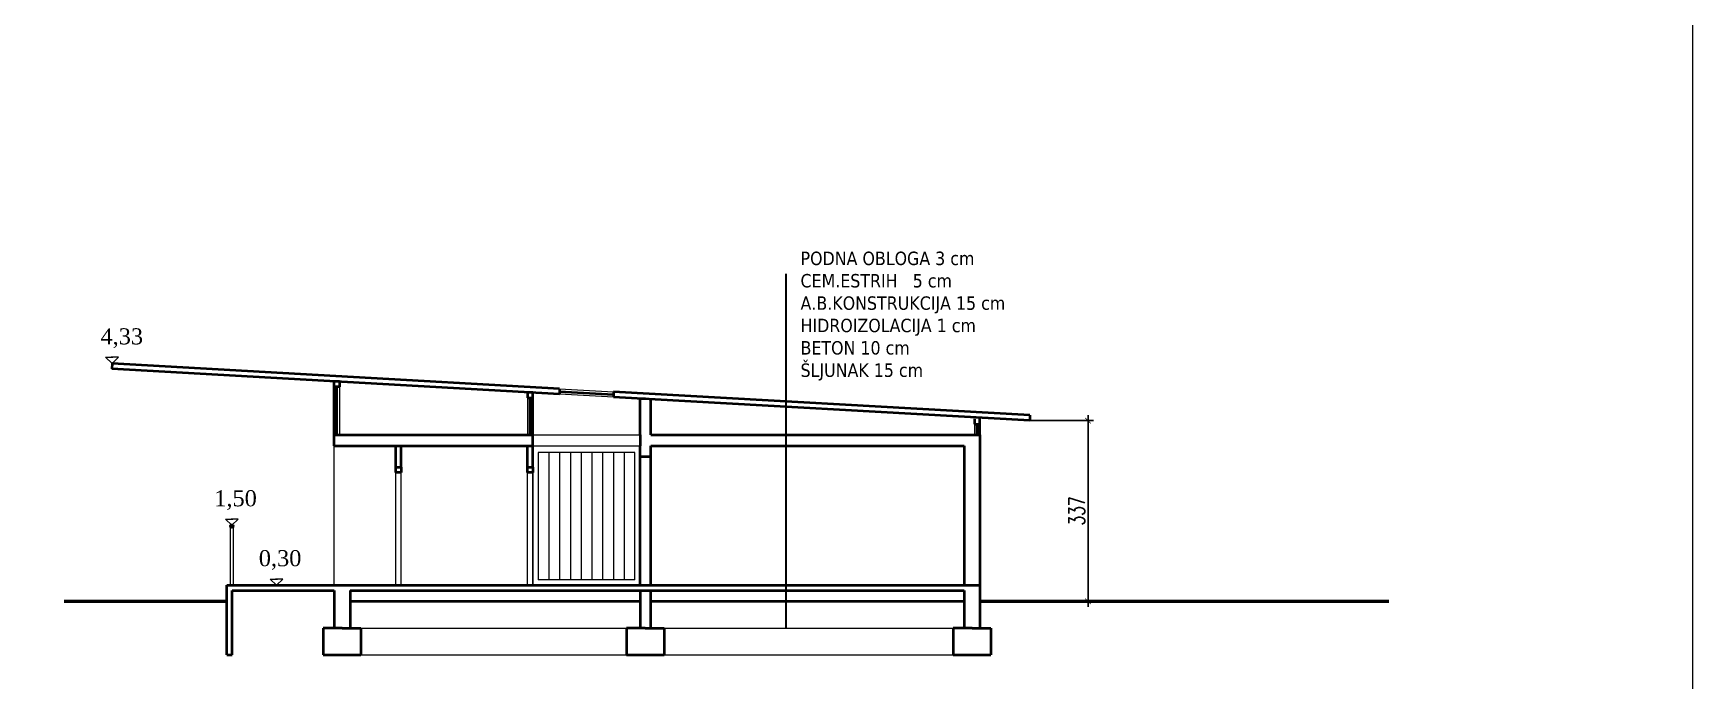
# Model space of a CAD drawing. Header units: millimetres. Extents: x 73 to 57768, y -40361 to 10065.
# Drawn here: x 24862 to 27953, y -5586 to -4379 of the extents above; entities that cross this region are included whole.
import ezdxf

# ---------------------------------------------------------------- set-up
doc = ezdxf.new("R2010")
doc.units = ezdxf.units.MM
for name, color, linetype, lineweight in [('adebela 30presjek', 13, 'Continuous', 30), ('akote sani', 84, 'Continuous', 5), ('kote', 124, 'Continuous', 5), ('kote i srafura', 9, 'Continuous', 5), ('linije pogleda', 133, 'Continuous', 9), ('okvir', 120, 'Continuous', 13), ('zemljiste', 7, 'Continuous', 50)]:
    doc.layers.add(name, color=color, linetype=linetype, lineweight=lineweight)
doc.layers.add('pogled', color=7, linetype='Continuous', lineweight=5, true_color=0x8db1c3)
doc.layers.add('presjek', color=7, linetype='Continuous', lineweight=40, true_color=0xe37da2)
doc.styles.add('1-100', font='simplex.shx', dxfattribs={"width": 0.7, "height": 30})
doc.dimstyles.new('1-100', dxfattribs={"dimtxt": 30, "dimasz": 10, "dimexe": 10, "dimexo": 0, "dimgap": 6, "dimtad": 1, "dimdec": 0, "dimtxsty": '1-100', "dimblk": 'ARCHTICK', "dimcen": 10, "dimdle": 10, "dimadec": 8, "dimazin": 0, "dimtfac": 1, "dimtdec": 0, "dimtix": 1, "dimtmove": 2, "dimatfit": 3, "dimfxl": 1, "dimtolj": 1, "dimtzin": 0, "dimarcsym": 0})

# ---------------------------------------------------------------- blocks, each defined once
blk = doc.blocks.new('_ArchTick')
at = {"layer": 'kote', "color": 0, "const_width": 0.15}
blk.add_lwpolyline([(-0.5, -0.5), (0.5, 0.5)], dxfattribs=at)
blk = doc.blocks.new('*D249')
at = {"layer": 'Defpoints', "color": 0}
for p in [(26718.8, -5100.9), (26718.8, -5437.6), (26827, -5437.6)]:
    blk.add_point(p, dxfattribs=at)
at = {"layer": 'kote i srafura', "color": 0, "lineweight": -2}
for p, q in [((26827, -5090.9), (26827, -5447.6)), ((26718.8, -5100.9), (26837, -5100.9)), ((26718.8, -5437.6), (26837, -5437.6))]:
    blk.add_line(p, q, dxfattribs=at)
at = {"layer": 'kote i srafura', "color": 0, "lineweight": -2, "xscale": 10, "yscale": 10, "zscale": 10}
for p, rotation in [((26827, -5100.9), 90), ((26827, -5437.6), 270)]:
    blk.add_blockref('_ArchTick', p, dxfattribs=dict(at, rotation=rotation))
at = {"layer": 'kote i srafura', "color": 0, "insert": (26806, -5269.2), "char_height": 30, "attachment_point": 5, "rotation": 90, "style": '1-100'}
blk.add_mtext('\\A1;337', dxfattribs=at)

msp = doc.modelspace()

# ---------------------------------------------------------------- linework, layer by layer
at = {"layer": 'adebela 30presjek'}
msp.add_line((26264.123, -4827.512), (26264.123, -5487.576), dxfattribs=at)
at = {"layer": 'akote sani'}
for p, q in [((25802.985, -5160.167), (25802.985, -5397.576)), ((25822.985, -5160.167), (25822.985, -5397.576)), ((25842.985, -5160.167), (25842.985, -5397.576)), ((25862.985, -5160.167), (25862.985, -5397.576)), ((25882.985, -5160.167), (25882.985, -5397.576)), ((25902.985, -5160.167), (25902.985, -5397.576)), ((25922.985, -5160.167), (25922.985, -5397.576)), ((25942.985, -5160.167), (25942.985, -5397.576)), ((25962.985, -5160.167), (25962.985, -5397.576)), ((25982.985, -5397.576), (25982.985, -5160.167)), ((25455.258, -5487.576), (26645.954, -5487.576)), ((25472.758, -5537.576), (26645.954, -5537.576))]:
    msp.add_line(p, q, dxfattribs=at)
at = {"layer": 'kote'}
for p, q in [((25009.329, -4994.181), (24997.407, -4982.809)), ((24997.407, -4982.809), (25011.025, -4982.809)), ((25021.252, -4982.809), (25007.634, -4982.809)), ((25009.329, -4994.181), (25021.252, -4982.809)), ((25220.668, -5284.55), (25234.286, -5284.55)), ((25232.59, -5295.923), (25220.668, -5284.55)), ((25244.512, -5284.55), (25230.895, -5284.55)), ((25232.59, -5295.923), (25244.512, -5284.55)), ((25303.637, -5396.203), (25317.255, -5396.203)), ((25315.559, -5407.576), (25303.637, -5396.203)), ((25327.482, -5396.203), (25313.864, -5396.203)), ((25315.559, -5407.576), (25327.482, -5396.203))]:
    msp.add_line(p, q, dxfattribs=at)
at = {"layer": 'okvir'}
msp.add_lwpolyline([(14495.734, -55.293), (14495.734, -9815.293), (27953.426, -9815.293), (27953.426, -55.293)], close=True, dxfattribs=at)
at = {"layer": 'pogled'}
for p, q in [((25432.985, -5037.576), (25432.985, -5127.576)), ((25782.925, -5058.497), (25782.985, -5127.576)), ((25842.985, -5041.328), (25942.985, -5046.984)), ((25942.985, -5056.984), (25842.985, -5051.328)), ((25792.985, -5127.576), (25992.985, -5127.576)), ((26615.726, -5107.576), (26615.726, -5127.576)), ((25422.985, -5407.576), (25422.985, -5147.576)), ((25792.985, -5147.576), (25992.985, -5147.576)), ((25792.985, -5147.576), (25792.985, -5407.576)), ((25792.985, -5147.576), (25792.985, -5407.576)), ((25982.985, -5160.167), (25802.985, -5160.167)), ((25982.985, -5397.576), (25982.985, -5160.167)), ((25992.985, -5407.576), (25992.985, -5147.576)), ((25992.985, -5407.576), (25992.985, -5147.576)), ((25992.985, -5407.576), (25992.985, -5147.576)), ((25992.985, -5147.576), (25992.985, -5407.576)), ((26596.3, -5147.576), (26596.3, -5287.576)), ((25538.029, -5407.576), (25538.029, -5197.576)), ((25548.029, -5407.576), (25548.029, -5197.576)), ((25782.985, -5407.576), (25782.985, -5197.576)), ((25792.985, -5407.576), (25792.985, -5197.576)), ((25992.985, -5407.576), (25992.985, -5197.576)), ((25229.983, -5407.576), (25229.983, -5297.576)), ((25234.983, -5297.576), (25234.983, -5407.576)), ((26596.3, -5287.576), (26596.3, -5407.576)), ((25982.985, -5397.576), (25802.985, -5397.576))]:
    msp.add_line(p, q, dxfattribs=at)
at = {"layer": 'presjek'}
for p, q in [((25009.329, -4994.181), (25008.766, -5004.149)), ((25842.985, -5051.328), (25008.766, -5004.149)), ((25842.985, -5041.328), (25009.329, -4994.181)), ((25422.985, -5027.576), (25432.985, -5027.576)), ((25422.985, -5127.576), (25422.985, -5027.576)), ((25432.985, -5037.576), (25422.985, -5037.576)), ((25427.985, -5127.576), (25427.985, -5037.576)), ((25432.985, -5027.576), (25432.985, -5037.576)), ((25792.925, -5048.497), (25782.925, -5048.497)), ((25782.925, -5048.497), (25782.925, -5058.497)), ((25782.925, -5058.497), (25792.925, -5058.497)), ((25787.985, -5127.576), (25787.925, -5058.497)), ((25792.985, -5127.576), (25792.925, -5048.497)), ((25842.985, -5041.328), (25842.422, -5051.297)), ((25842.704, -5046.313), (25942.985, -5051.984)), ((25942.985, -5046.984), (25942.985, -5056.984)), ((26718.832, -5090.862), (25942.985, -5046.984)), ((26718.832, -5100.862), (25942.985, -5056.984)), ((25992.985, -5059.812), (26002.985, -5059.812)), ((25992.985, -5127.576), (25992.985, -5059.812)), ((26012.985, -5127.576), (26012.985, -5059.812)), ((26615.726, -5097.576), (26615.726, -5107.576)), ((26625.726, -5127.576), (26625.726, -5097.576)), ((26718.832, -5090.862), (26718.832, -5100.862)), ((25422.985, -5127.576), (25791.306, -5127.576)), ((25422.985, -5147.576), (25422.985, -5127.576)), ((25792.985, -5127.576), (25791.306, -5127.576)), ((25792.985, -5147.576), (25792.985, -5127.576)), ((25992.985, -5127.576), (25992.985, -5147.576)), ((26012.985, -5127.576), (26625.726, -5127.576)), ((26615.726, -5107.576), (26625.726, -5107.576)), ((26620.726, -5127.576), (26620.726, -5107.576)), ((26625.726, -5127.576), (26625.726, -5407.576)), ((25422.985, -5147.576), (25792.985, -5147.576)), ((25538.029, -5187.576), (25538.029, -5147.576)), ((25548.029, -5187.576), (25548.029, -5147.576)), ((25782.985, -5187.576), (25782.985, -5147.576)), ((25792.985, -5187.576), (25792.985, -5147.576)), ((25992.745, -5407.576), (25992.745, -5147.576)), ((25992.985, -5187.576), (25992.985, -5147.576)), ((26012.985, -5147.576), (26596.3, -5147.576)), ((26012.985, -5407.576), (26012.985, -5147.576)), ((26596.182, -5147.576), (26596.182, -5407.576)), ((25538.029, -5197.576), (25538.029, -5187.576)), ((25538.029, -5187.576), (25548.029, -5187.576)), ((25548.029, -5187.576), (25548.029, -5197.576)), ((25782.985, -5187.576), (25792.985, -5187.576)), ((25782.985, -5197.576), (25782.985, -5187.576)), ((25792.985, -5187.576), (25792.985, -5197.576)), ((25992.985, -5167.576), (26012.985, -5167.576)), ((25992.985, -5197.576), (25992.985, -5187.576)), ((25548.029, -5197.576), (25538.029, -5197.576)), ((25792.985, -5197.576), (25782.985, -5197.576)), ((25222.985, -5407.576), (26625.726, -5407.576)), ((25222.985, -5537.576), (25222.985, -5407.576)), ((26625.726, -5407.576), (26625.726, -5487.576)), ((25232.985, -5537.576), (25232.985, -5417.576)), ((25232.985, -5417.576), (25422.985, -5417.576)), ((25422.985, -5417.576), (25422.985, -5487.576)), ((25452.985, -5417.576), (26596.182, -5417.576)), ((25452.985, -5417.576), (25452.985, -5487.576)), ((25452.985, -5437.576), (25992.651, -5437.576)), ((25992.651, -5417.576), (25992.651, -5487.576)), ((26012.196, -5417.576), (26012.196, -5487.576)), ((26012.196, -5437.576), (26596.182, -5437.576)), ((26596.182, -5417.576), (26596.182, -5487.576)), ((25437.758, -5487.576), (25402.758, -5487.576)), ((25402.758, -5487.576), (25402.758, -5537.576)), ((25437.758, -5487.576), (25472.758, -5487.576)), ((25472.758, -5487.576), (25472.758, -5537.576)), ((26002.424, -5487.576), (25967.424, -5487.576)), ((25967.424, -5487.576), (25967.424, -5537.576)), ((26002.424, -5487.576), (26037.424, -5487.576)), ((26037.424, -5487.576), (26037.424, -5537.576)), ((26575.954, -5487.576), (26575.954, -5537.576)), ((26610.954, -5487.576), (26575.954, -5487.576)), ((26610.954, -5487.576), (26645.954, -5487.576)), ((26645.954, -5487.576), (26645.954, -5537.576)), ((25222.985, -5537.576), (25232.985, -5537.576)), ((25402.758, -5537.576), (25472.758, -5537.576)), ((25967.424, -5537.576), (26037.424, -5537.576)), ((26575.954, -5537.576), (26645.954, -5537.576))]:
    msp.add_line(p, q, dxfattribs=at)
msp.add_circle((25232.483, -5297.576), 2.5, dxfattribs=at)
at = {"layer": 'zemljiste'}
for p, q in [((24919.965, -5437.576), (25222.985, -5437.576)), ((26625.726, -5437.576), (27387.257, -5437.576))]:
    msp.add_line(p, q, dxfattribs=at)

# ---------------------------------------------------------------- texts
at = {"layer": 'akote sani', "char_height": 30, "width": 108.7083, "attachment_point": 1}
for s, insert in [('{\\fTimes New Roman|b0|i0|c238|p18; 4,33}', (24976.424, -4928.756)), ('{\\fTimes New Roman|b0|i0|c238|p18;1,50}', (25199.685, -5230.497)), ('{\\fTimes New Roman|b0|i0|c238|p18;0,30}', (25282.654, -5342.15))]:
    msp.add_mtext(s, dxfattribs=dict(at, insert=insert))
at = {"layer": 'linije pogleda', "linetype": 'Continuous', "insert": (26291.592, -4785.969), "char_height": 25, "width": 761.1775, "attachment_point": 1}
msp.add_mtext('{\\fTahoma|b0|i0|c238|p34;PODNA OBLOGA 3 cm\\PCEM.ESTRIH   5 cm\\PA.B.KONSTRUKCIJA 15 cm\\PHIDROIZOLACIJA 1 cm\\PBETON 10 cm\\PŠLJUNAK 15 cm}', dxfattribs=at)

# ---------------------------------------------------------------- dimensions: what is measured, and where the dimension line sits
at = {"layer": 'kote i srafura'}
dim = msp.add_linear_dim(base=(26826.981, -5437.576), p1=(26718.832, -5100.862), p2=(26718.832, -5437.576), angle=90, dimstyle='1-100', dxfattribs=at)
dim.commit()
dim.dimension.update_dxf_attribs({"geometry": '*D249', "text_midpoint": (26805.981, -5269.219)})

doc.saveas('drawing.dxf')
